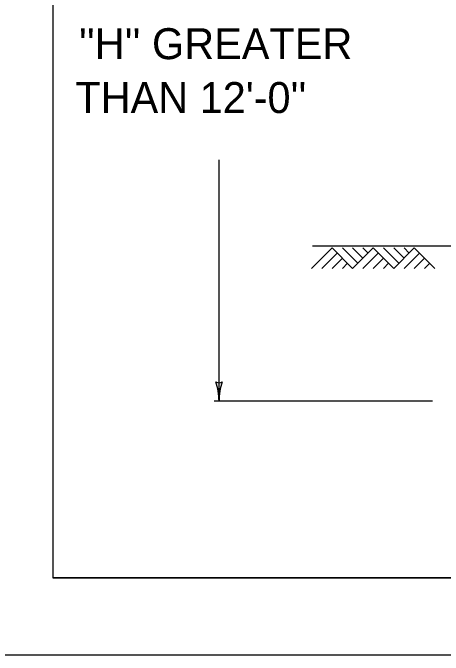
# Model space of a CAD drawing. Extents: x 997.6 to 1036.9, y 998.9 to 1022.7.
# Drawn here: x 1006.741 to 1009.518, y 1000 to 1004.148 of the extents above; entities that cross this region are included whole.
import ezdxf

# ---------------------------------------------------------------- set-up
doc = ezdxf.new("R2010")
doc.units = 0
for name, color, linetype in [('Level 1', 7, 'Continuous'), ('Level 10', 7, 'Continuous'), ('Level 11', 7, 'Continuous'), ('Level 14', 7, 'Continuous')]:
    doc.layers.add(name, color=color, linetype=linetype)

msp = doc.modelspace()

# ---------------------------------------------------------------- linework, layer by layer
at = {"layer": 'Level 1'}
for p, q in [((1008.0715, 1001.6409), (1008.0715, 1003.198)), ((1009.6548, 1002.6409), (1008.6741, 1002.6409)), ((1008.6686, 1002.4974), (1008.8012, 1002.63)), ((1008.7349, 1002.4974), (1008.8343, 1002.5968)), ((1008.8012, 1002.63), (1008.9338, 1002.4974)), ((1008.8675, 1002.63), (1008.9669, 1002.5306)), ((1008.9338, 1002.4974), (1009.0664, 1002.63)), ((1008.9338, 1002.63), (1009.0001, 1002.5637)), ((1009.0001, 1002.63), (1009.0333, 1002.5968)), ((1009.0001, 1002.4974), (1009.0995, 1002.5968)), ((1009.0664, 1002.63), (1009.199, 1002.4974)), ((1009.1328, 1002.63), (1009.2322, 1002.5306)), ((1009.199, 1002.4974), (1009.3316, 1002.63)), ((1009.199, 1002.63), (1009.2653, 1002.5637)), ((1009.2653, 1002.63), (1009.2984, 1002.5968)), ((1009.2653, 1002.4974), (1009.3648, 1002.5968)), ((1009.3316, 1002.63), (1009.4642, 1002.4974)), ((1008.8012, 1002.4974), (1008.8675, 1002.5638)), ((1009.0663, 1002.4974), (1009.1327, 1002.5638)), ((1009.3315, 1002.4974), (1009.3978, 1002.5638)), ((1008.8675, 1002.4974), (1008.9007, 1002.5306)), ((1009.1327, 1002.4974), (1009.1658, 1002.5306)), ((1009.3978, 1002.4974), (1009.431, 1002.5306)), ((1009.4489, 1001.6409), (1008.0406, 1001.6409))]:
    msp.add_line(p, q, dxfattribs=at)
for centre, radius, start, end in [((1008.0715, 1001.7896), 0.0313, 228.7746, 310.8913), ((1007.6805, 1001.6409), 0.3909, 0, 18.6688), ((1008.4624, 1001.6409), 0.3909, 161.3472, 179.9939), ((1007.6805, 1001.6409), 0.3909, 359.9878, 0)]:
    msp.add_arc(centre, radius, start, end, dxfattribs=at)
at = {"layer": 'Level 10'}
for p in [(1007, 1021.5), (1035.5, 1000.5)]:
    msp.add_line(p, (1007, 1000.5), dxfattribs=at)
at = {"layer": 'Level 11'}
msp.add_lwpolyline([(1007, 1000.5), (1035.5, 1000.5), (1035.5, 1021.5), (1007, 1021.5)], close=True, dxfattribs=at)
at = {"layer": 'Level 14'}
msp.add_line((1036, 1000), (1000, 1000), dxfattribs=at)

# ---------------------------------------------------------------- texts
at = {"layer": 'Level 1'}
for s, p in [("''H'' GREATER", (1007.1674, 1003.8488)), ("THAN 12'-0''", (1007.1444, 1003.5009))]:
    msp.add_text(s, height=0.2, dxfattribs=at).set_placement(p)

doc.saveas('drawing.dxf')
